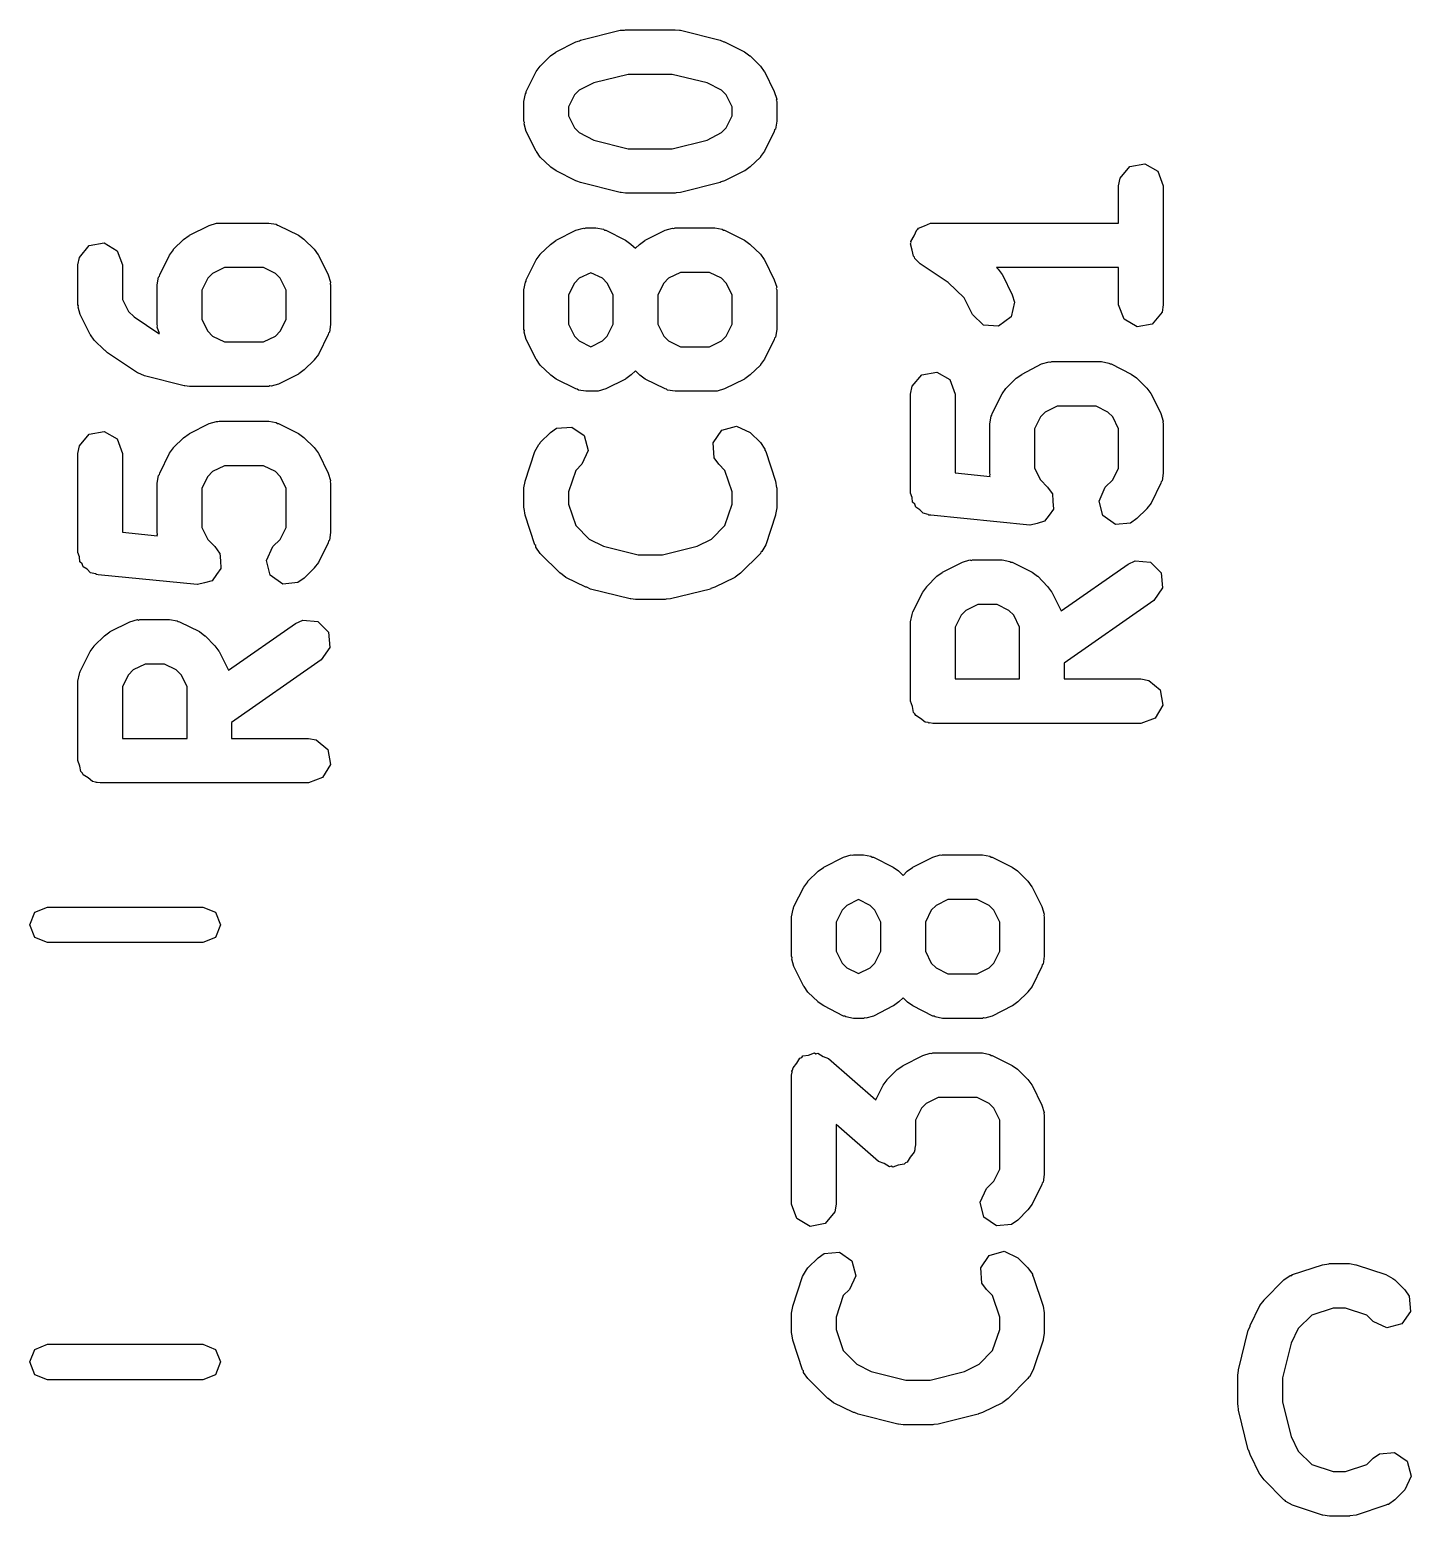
# Model space of a CAD drawing. Extents: x 72 to 186, y -144 to -85.
# Drawn here: x 118.679 to 123.325, y -118.641 to -113.642 of the extents above; entities that cross this region are included whole.
import ezdxf

# ---------------------------------------------------------------- set-up
doc = ezdxf.new("R2010")
doc.units = 0
doc.layers.add('BLACK', color=7, linetype='CONTINUOUS')

msp = doc.modelspace()

# ---------------------------------------------------------------- linework, layer by layer
at = {"layer": 'BLACK', "linetype": 'CONTINUOUS'}
for p, q in [((120.528, -113.679), (120.531, -113.677)), ((120.531, -113.677), (120.665, -113.644)), ((120.665, -113.644), (120.679, -113.643)), ((120.679, -113.643), (120.683, -113.642)), ((120.683, -113.642), (120.849, -113.642)), ((120.849, -113.642), (120.864, -113.644)), ((120.864, -113.644), (120.868, -113.644)), ((120.868, -113.644), (121.001, -113.677)), ((121.001, -113.677), (121.013, -113.683)), ((120.43, -113.73), (120.448, -113.717)), ((120.448, -113.717), (120.449, -113.716)), ((120.449, -113.716), (120.516, -113.683)), ((120.516, -113.683), (120.528, -113.679)), ((121.013, -113.683), (121.016, -113.683)), ((121.016, -113.683), (121.083, -113.716)), ((121.083, -113.716), (121.101, -113.73)), ((120.382, -113.783), (120.396, -113.765)), ((120.396, -113.764), (120.43, -113.73)), ((120.396, -113.765), (120.396, -113.764)), ((121.101, -113.73), (121.102, -113.73)), ((121.102, -113.73), (121.136, -113.764)), ((121.136, -113.764), (121.149, -113.782)), ((120.349, -113.85), (120.382, -113.783)), ((120.576, -113.821), (120.527, -113.845)), ((120.692, -113.792), (120.576, -113.821)), ((120.84, -113.792), (120.692, -113.792)), ((120.957, -113.821), (120.84, -113.792)), ((121.005, -113.845), (120.957, -113.821)), ((121.149, -113.782), (121.15, -113.783)), ((121.15, -113.783), (121.183, -113.85)), ((120.341, -113.883), (120.346, -113.858)), ((120.346, -113.858), (120.348, -113.854)), ((120.348, -113.854), (120.349, -113.85)), ((120.511, -113.861), (120.491, -113.901)), ((120.527, -113.845), (120.511, -113.861)), ((121.021, -113.861), (121.005, -113.845)), ((121.041, -113.901), (121.021, -113.861)), ((121.183, -113.85), (121.191, -113.875)), ((121.191, -113.875), (121.189, -113.879)), ((120.341, -113.95), (120.341, -113.883)), ((120.491, -113.901), (120.491, -113.932)), ((121.041, -113.932), (121.041, -113.901)), ((121.189, -113.879), (121.191, -113.883)), ((121.191, -113.883), (121.191, -113.95)), ((120.343, -113.954), (120.341, -113.95)), ((120.342, -113.959), (120.343, -113.954)), ((120.349, -113.984), (120.342, -113.959)), ((120.491, -113.932), (120.511, -113.972)), ((120.511, -113.972), (120.527, -113.988)), ((121.005, -113.988), (121.021, -113.972)), ((121.021, -113.972), (121.041, -113.932)), ((121.187, -113.976), (121.184, -113.979)), ((121.191, -113.95), (121.187, -113.976)), ((120.382, -114.05), (120.349, -113.984)), ((120.527, -113.988), (120.576, -114.013)), ((120.576, -114.013), (120.692, -114.042)), ((120.84, -114.042), (120.957, -114.013)), ((120.957, -114.013), (121.005, -113.988)), ((121.183, -113.984), (121.15, -114.05)), ((121.184, -113.979), (121.183, -113.984)), ((120.383, -114.051), (120.382, -114.05)), ((120.396, -114.07), (120.383, -114.051)), ((120.43, -114.103), (120.396, -114.07)), ((120.692, -114.042), (120.84, -114.042)), ((121.136, -114.07), (121.102, -114.103)), ((121.15, -114.05), (121.136, -114.068)), ((121.136, -114.068), (121.136, -114.07)), ((120.431, -114.104), (120.43, -114.103)), ((120.449, -114.117), (120.431, -114.104)), ((120.516, -114.15), (120.449, -114.117)), ((121.083, -114.117), (121.016, -114.15)), ((121.084, -114.116), (121.083, -114.117)), ((121.102, -114.103), (121.084, -114.116)), ((122.346, -114.141), (122.379, -114.102)), ((122.379, -114.102), (122.429, -114.093)), ((122.429, -114.093), (122.473, -114.118)), ((122.473, -114.118), (122.491, -114.167)), ((120.519, -114.151), (120.516, -114.15)), ((120.531, -114.156), (120.519, -114.151)), ((120.665, -114.189), (120.531, -114.156)), ((121.001, -114.156), (120.868, -114.189)), ((121.004, -114.154), (121.001, -114.156)), ((121.016, -114.15), (121.004, -114.154)), ((122.341, -114.167), (122.346, -114.141)), ((122.341, -114.292), (122.341, -114.167)), ((122.491, -114.167), (122.491, -114.567)), ((120.668, -114.189), (120.665, -114.189)), ((120.683, -114.192), (120.668, -114.189)), ((120.849, -114.192), (120.683, -114.192)), ((120.853, -114.19), (120.849, -114.192)), ((120.868, -114.189), (120.853, -114.19)), ((119.216, -114.333), (119.282, -114.3)), ((119.282, -114.3), (119.307, -114.292)), ((119.307, -114.292), (119.312, -114.293)), ((119.312, -114.293), (119.316, -114.292)), ((119.316, -114.292), (119.483, -114.292)), ((119.483, -114.292), (119.508, -114.296)), ((119.508, -114.296), (119.512, -114.299)), ((119.512, -114.299), (119.516, -114.3)), ((119.516, -114.3), (119.583, -114.333)), ((120.449, -114.35), (120.516, -114.316)), ((120.516, -114.316), (120.541, -114.309)), ((120.541, -114.309), (120.545, -114.31)), ((120.545, -114.31), (120.549, -114.308)), ((120.549, -114.308), (120.583, -114.308)), ((120.583, -114.308), (120.608, -114.313)), ((120.608, -114.313), (120.612, -114.316)), ((120.612, -114.316), (120.616, -114.316)), ((120.616, -114.316), (120.683, -114.35)), ((120.749, -114.35), (120.816, -114.316)), ((120.816, -114.316), (120.841, -114.309)), ((120.841, -114.309), (120.845, -114.31)), ((120.845, -114.31), (120.849, -114.308)), ((120.849, -114.308), (120.983, -114.308)), ((120.983, -114.308), (121.008, -114.313)), ((121.008, -114.313), (121.012, -114.316)), ((121.012, -114.316), (121.016, -114.316)), ((121.016, -114.316), (121.083, -114.35)), ((121.653, -114.335), (121.662, -114.315)), ((121.662, -114.315), (121.666, -114.313)), ((121.666, -114.313), (121.668, -114.309)), ((121.668, -114.309), (121.688, -114.302)), ((121.688, -114.302), (121.708, -114.292)), ((121.708, -114.292), (121.712, -114.293)), ((121.712, -114.293), (121.716, -114.292)), ((121.716, -114.292), (122.341, -114.292)), ((118.846, -114.408), (118.879, -114.368)), ((118.879, -114.368), (118.929, -114.359)), ((118.929, -114.359), (118.973, -114.385)), ((119.163, -114.38), (119.196, -114.347)), ((119.196, -114.347), (119.215, -114.334)), ((119.215, -114.334), (119.216, -114.333)), ((119.583, -114.333), (119.601, -114.346)), ((119.601, -114.346), (119.602, -114.347)), ((119.602, -114.347), (119.636, -114.38)), ((120.396, -114.397), (120.43, -114.364)), ((120.43, -114.364), (120.448, -114.351)), ((120.448, -114.351), (120.449, -114.35)), ((120.683, -114.35), (120.701, -114.363)), ((120.701, -114.363), (120.702, -114.364)), ((120.702, -114.364), (120.716, -114.377)), ((120.716, -114.377), (120.73, -114.364)), ((120.73, -114.364), (120.748, -114.351)), ((120.748, -114.351), (120.749, -114.35)), ((121.083, -114.35), (121.101, -114.363)), ((121.101, -114.363), (121.102, -114.364)), ((121.102, -114.364), (121.136, -114.397)), ((121.641, -114.362), (121.643, -114.358)), ((121.647, -114.383), (121.641, -114.362)), ((121.642, -114.354), (121.653, -114.335)), ((121.643, -114.358), (121.642, -114.354)), ((118.841, -114.433), (118.846, -114.408)), ((118.973, -114.385), (118.991, -114.433)), ((119.116, -114.466), (119.149, -114.4)), ((119.149, -114.4), (119.162, -114.382)), ((119.162, -114.382), (119.163, -114.38)), ((119.636, -114.38), (119.649, -114.399)), ((119.649, -114.399), (119.65, -114.4)), ((119.65, -114.4), (119.683, -114.466)), ((120.349, -114.483), (120.382, -114.416)), ((120.382, -114.416), (120.396, -114.398)), ((120.396, -114.398), (120.396, -114.397)), ((121.136, -114.397), (121.149, -114.415)), ((121.149, -114.415), (121.15, -114.416)), ((121.15, -114.416), (121.183, -114.483)), ((121.651, -114.404), (121.647, -114.383)), ((121.654, -114.407), (121.651, -114.404)), ((121.656, -114.411), (121.654, -114.407)), ((121.674, -114.429), (121.656, -114.411)), ((118.841, -114.567), (118.841, -114.433)), ((118.991, -114.433), (118.991, -114.549)), ((119.108, -114.5), (119.112, -114.474)), ((119.112, -114.474), (119.115, -114.471)), ((119.115, -114.471), (119.116, -114.466)), ((119.294, -114.462), (119.278, -114.478)), ((119.334, -114.442), (119.294, -114.462)), ((119.465, -114.442), (119.334, -114.442)), ((119.505, -114.462), (119.465, -114.442)), ((119.521, -114.478), (119.505, -114.462)), ((119.683, -114.466), (119.691, -114.491)), ((120.566, -114.459), (120.527, -114.478)), ((120.605, -114.478), (120.566, -114.459)), ((120.867, -114.458), (120.827, -114.478)), ((120.965, -114.458), (120.867, -114.458)), ((121.005, -114.478), (120.965, -114.458)), ((121.768, -114.492), (121.674, -114.429)), ((122.341, -114.442), (121.93, -114.442)), ((121.93, -114.442), (121.936, -114.447)), ((121.936, -114.447), (121.949, -114.465)), ((121.949, -114.465), (121.95, -114.466)), ((121.95, -114.466), (121.983, -114.533)), ((122.341, -114.567), (122.341, -114.442)), ((119.108, -114.633), (119.108, -114.5)), ((119.278, -114.478), (119.258, -114.518)), ((119.258, -114.518), (119.258, -114.616)), ((119.541, -114.518), (119.521, -114.478)), ((119.541, -114.616), (119.541, -114.518)), ((119.691, -114.491), (119.689, -114.496)), ((119.689, -114.496), (119.691, -114.5)), ((119.691, -114.5), (119.691, -114.633)), ((120.341, -114.517), (120.346, -114.491)), ((120.341, -114.65), (120.341, -114.517)), ((120.346, -114.491), (120.348, -114.488)), ((120.348, -114.488), (120.349, -114.483)), ((120.511, -114.494), (120.491, -114.534)), ((120.527, -114.478), (120.511, -114.494)), ((120.621, -114.494), (120.605, -114.478)), ((120.641, -114.534), (120.621, -114.494)), ((120.811, -114.494), (120.791, -114.534)), ((120.827, -114.478), (120.811, -114.494)), ((121.021, -114.494), (121.005, -114.478)), ((121.041, -114.534), (121.021, -114.494)), ((121.183, -114.483), (121.191, -114.508)), ((121.191, -114.508), (121.189, -114.512)), ((121.189, -114.512), (121.191, -114.517)), ((121.191, -114.517), (121.191, -114.65)), ((121.821, -114.544), (121.768, -114.492)), ((118.843, -114.571), (118.841, -114.567)), ((118.842, -114.575), (118.843, -114.571)), ((118.849, -114.6), (118.842, -114.575)), ((118.991, -114.549), (119.011, -114.589)), ((120.491, -114.534), (120.491, -114.632)), ((120.641, -114.632), (120.641, -114.534)), ((120.791, -114.534), (120.791, -114.632)), ((121.041, -114.632), (121.041, -114.534)), ((121.849, -114.6), (121.821, -114.544)), ((121.991, -114.558), (121.979, -114.608)), ((121.983, -114.533), (121.991, -114.558)), ((122.359, -114.615), (122.341, -114.567)), ((122.491, -114.567), (122.487, -114.592)), ((118.882, -114.667), (118.849, -114.6)), ((119.011, -114.589), (119.03, -114.608)), ((119.03, -114.608), (119.113, -114.664)), ((119.258, -114.616), (119.278, -114.656)), ((119.521, -114.656), (119.541, -114.616)), ((121.886, -114.635), (121.849, -114.6)), ((121.979, -114.608), (121.937, -114.639)), ((122.403, -114.641), (122.359, -114.615)), ((122.487, -114.592), (122.454, -114.632)), ((118.883, -114.668), (118.882, -114.667)), ((118.896, -114.686), (118.883, -114.668)), ((119.109, -114.638), (119.108, -114.633)), ((119.108, -114.642), (119.109, -114.638)), ((119.115, -114.664), (119.108, -114.642)), ((119.113, -114.664), (119.115, -114.664)), ((119.278, -114.656), (119.294, -114.672)), ((119.294, -114.672), (119.334, -114.692)), ((119.465, -114.692), (119.505, -114.672)), ((119.505, -114.672), (119.521, -114.656)), ((119.683, -114.667), (119.65, -114.734)), ((119.684, -114.662), (119.683, -114.667)), ((119.687, -114.659), (119.684, -114.662)), ((119.691, -114.633), (119.687, -114.659)), ((120.343, -114.654), (120.341, -114.65)), ((120.342, -114.659), (120.343, -114.654)), ((120.349, -114.684), (120.342, -114.659)), ((120.491, -114.632), (120.511, -114.672)), ((120.511, -114.672), (120.527, -114.688)), ((120.605, -114.688), (120.621, -114.672)), ((120.621, -114.672), (120.641, -114.632)), ((120.791, -114.632), (120.811, -114.672)), ((120.811, -114.672), (120.827, -114.688)), ((121.005, -114.688), (121.021, -114.672)), ((121.021, -114.672), (121.041, -114.632)), ((121.187, -114.676), (121.184, -114.679)), ((121.191, -114.65), (121.187, -114.676)), ((121.937, -114.639), (121.886, -114.635)), ((122.454, -114.632), (122.403, -114.641)), ((118.93, -114.72), (118.896, -114.686)), ((118.933, -114.721), (118.93, -114.72)), ((118.941, -114.729), (118.933, -114.721)), ((119.334, -114.692), (119.465, -114.692)), ((120.382, -114.75), (120.349, -114.684)), ((120.527, -114.688), (120.566, -114.708)), ((120.566, -114.708), (120.605, -114.688)), ((120.827, -114.688), (120.867, -114.708)), ((120.867, -114.708), (120.965, -114.708)), ((120.965, -114.708), (121.005, -114.688)), ((121.183, -114.684), (121.15, -114.75)), ((121.184, -114.679), (121.183, -114.684)), ((119.041, -114.796), (118.941, -114.729)), ((119.636, -114.753), (119.602, -114.786)), ((119.65, -114.734), (119.636, -114.752)), ((119.636, -114.752), (119.636, -114.753)), ((120.383, -114.751), (120.382, -114.75)), ((120.396, -114.77), (120.383, -114.751)), ((120.43, -114.803), (120.396, -114.77)), ((121.136, -114.77), (121.102, -114.803)), ((121.15, -114.75), (121.136, -114.768)), ((121.136, -114.768), (121.136, -114.77)), ((122.016, -114.8), (122.082, -114.766)), ((122.082, -114.766), (122.107, -114.759)), ((122.107, -114.759), (122.112, -114.76)), ((122.112, -114.76), (122.116, -114.758)), ((122.116, -114.758), (122.283, -114.758)), ((122.283, -114.758), (122.308, -114.763)), ((122.308, -114.763), (122.312, -114.766)), ((122.312, -114.766), (122.316, -114.766)), ((122.316, -114.766), (122.383, -114.8)), ((119.042, -114.796), (119.041, -114.796)), ((119.065, -114.806), (119.042, -114.796)), ((119.198, -114.839), (119.065, -114.806)), ((119.583, -114.8), (119.516, -114.834)), ((119.584, -114.799), (119.583, -114.8)), ((119.602, -114.786), (119.584, -114.799)), ((120.431, -114.804), (120.43, -114.803)), ((120.449, -114.817), (120.431, -114.804)), ((120.516, -114.85), (120.449, -114.817)), ((120.683, -114.817), (120.616, -114.85)), ((120.684, -114.816), (120.683, -114.817)), ((120.702, -114.803), (120.684, -114.816)), ((120.716, -114.789), (120.702, -114.803)), ((120.73, -114.803), (120.716, -114.789)), ((120.731, -114.804), (120.73, -114.803)), ((120.749, -114.817), (120.731, -114.804)), ((120.816, -114.85), (120.749, -114.817)), ((121.083, -114.817), (121.016, -114.85)), ((121.084, -114.816), (121.083, -114.817)), ((121.102, -114.803), (121.084, -114.816)), ((121.646, -114.841), (121.679, -114.802)), ((121.679, -114.802), (121.729, -114.793)), ((121.729, -114.793), (121.773, -114.818)), ((121.773, -114.818), (121.791, -114.867)), ((121.963, -114.847), (121.996, -114.814)), ((121.996, -114.814), (122.015, -114.801)), ((122.015, -114.801), (122.016, -114.8)), ((122.383, -114.8), (122.401, -114.813)), ((122.401, -114.813), (122.402, -114.814)), ((122.402, -114.814), (122.436, -114.847)), ((119.201, -114.839), (119.198, -114.839)), ((119.216, -114.842), (119.201, -114.839)), ((119.483, -114.842), (119.216, -114.842)), ((119.487, -114.84), (119.483, -114.842)), ((119.491, -114.841), (119.487, -114.84)), ((119.516, -114.834), (119.491, -114.841)), ((120.52, -114.851), (120.516, -114.85)), ((120.524, -114.854), (120.52, -114.851)), ((120.549, -114.858), (120.524, -114.854)), ((120.583, -114.858), (120.549, -114.858)), ((120.587, -114.857), (120.583, -114.858)), ((120.591, -114.858), (120.587, -114.857)), ((120.616, -114.85), (120.591, -114.858)), ((120.82, -114.851), (120.816, -114.85)), ((120.824, -114.854), (120.82, -114.851)), ((120.849, -114.858), (120.824, -114.854)), ((120.983, -114.858), (120.849, -114.858)), ((120.987, -114.857), (120.983, -114.858)), ((120.991, -114.858), (120.987, -114.857)), ((121.016, -114.85), (120.991, -114.858)), ((121.641, -114.867), (121.646, -114.841)), ((121.641, -115.2), (121.641, -114.867)), ((121.791, -114.867), (121.791, -115.132)), ((121.916, -114.933), (121.949, -114.866)), ((121.949, -114.866), (121.962, -114.848)), ((121.962, -114.848), (121.963, -114.847)), ((122.436, -114.847), (122.449, -114.865)), ((122.449, -114.865), (122.45, -114.866)), ((122.45, -114.866), (122.483, -114.933)), ((122.134, -114.908), (122.094, -114.928)), ((122.265, -114.908), (122.134, -114.908)), ((122.305, -114.928), (122.265, -114.908)), ((119.216, -115), (119.282, -114.966)), ((119.282, -114.966), (119.307, -114.959)), ((119.307, -114.959), (119.312, -114.96)), ((119.312, -114.96), (119.316, -114.958)), ((119.316, -114.958), (119.483, -114.958)), ((119.483, -114.958), (119.508, -114.963)), ((119.508, -114.963), (119.512, -114.966)), ((119.512, -114.966), (119.516, -114.966)), ((119.516, -114.966), (119.583, -115)), ((121.006, -114.989), (121.056, -114.975)), ((121.056, -114.975), (121.102, -114.997)), ((121.908, -114.967), (121.912, -114.941)), ((121.908, -115.133), (121.908, -114.967)), ((121.912, -114.941), (121.915, -114.938)), ((121.915, -114.938), (121.916, -114.933)), ((122.078, -114.944), (122.058, -114.984)), ((122.094, -114.928), (122.078, -114.944)), ((122.321, -114.944), (122.305, -114.928)), ((122.341, -114.984), (122.321, -114.944)), ((122.483, -114.933), (122.491, -114.958)), ((122.491, -114.958), (122.489, -114.962)), ((122.489, -114.962), (122.491, -114.967)), ((122.491, -114.967), (122.491, -115.133)), ((118.846, -115.041), (118.879, -115.002)), ((118.879, -115.002), (118.929, -114.993)), ((118.929, -114.993), (118.973, -115.018)), ((118.973, -115.018), (118.991, -115.067)), ((119.163, -115.047), (119.196, -115.014)), ((119.196, -115.014), (119.215, -115.001)), ((119.215, -115.001), (119.216, -115)), ((119.583, -115), (119.601, -115.013)), ((119.601, -115.013), (119.602, -115.014)), ((119.602, -115.014), (119.636, -115.047)), ((120.396, -115.03), (120.43, -114.997)), ((120.43, -114.997), (120.451, -114.982)), ((120.451, -114.982), (120.502, -114.978)), ((120.502, -114.978), (120.544, -115.007)), ((120.544, -115.007), (120.557, -115.057)), ((120.977, -115.031), (121.006, -114.989)), ((121.102, -114.997), (121.136, -115.03)), ((122.058, -114.984), (122.058, -115.116)), ((122.341, -115.116), (122.341, -114.984)), ((118.841, -115.067), (118.846, -115.041)), ((118.841, -115.4), (118.841, -115.067)), ((118.991, -115.067), (118.991, -115.332)), ((119.116, -115.133), (119.149, -115.066)), ((119.149, -115.066), (119.162, -115.048)), ((119.162, -115.048), (119.163, -115.047)), ((119.636, -115.047), (119.649, -115.065)), ((119.649, -115.065), (119.65, -115.066)), ((119.65, -115.066), (119.683, -115.133)), ((120.345, -115.16), (120.378, -115.06)), ((120.378, -115.06), (120.391, -115.037)), ((120.391, -115.037), (120.394, -115.034)), ((120.394, -115.034), (120.396, -115.03)), ((120.557, -115.057), (120.536, -115.103)), ((120.981, -115.082), (120.977, -115.031)), ((121.136, -115.03), (121.151, -115.052)), ((121.151, -115.052), (121.151, -115.056)), ((121.151, -115.056), (121.154, -115.06)), ((121.154, -115.06), (121.187, -115.16)), ((119.334, -115.108), (119.294, -115.128)), ((119.465, -115.108), (119.334, -115.108)), ((119.505, -115.128), (119.465, -115.108)), ((120.515, -115.124), (120.491, -115.196)), ((120.536, -115.103), (120.515, -115.124)), ((120.996, -115.103), (120.981, -115.082)), ((121.017, -115.124), (120.996, -115.103)), ((121.041, -115.196), (121.017, -115.124)), ((122.058, -115.116), (122.078, -115.156)), ((122.321, -115.156), (122.341, -115.116)), ((119.108, -115.167), (119.112, -115.141)), ((119.108, -115.333), (119.108, -115.167)), ((119.112, -115.141), (119.115, -115.138)), ((119.115, -115.138), (119.116, -115.133)), ((119.278, -115.144), (119.258, -115.184)), ((119.294, -115.128), (119.278, -115.144)), ((119.521, -115.144), (119.505, -115.128)), ((119.541, -115.184), (119.521, -115.144)), ((119.683, -115.133), (119.691, -115.158)), ((119.691, -115.158), (119.689, -115.162)), ((119.689, -115.162), (119.691, -115.167)), ((119.691, -115.167), (119.691, -115.333)), ((120.341, -115.183), (120.345, -115.161)), ((120.345, -115.161), (120.345, -115.16)), ((121.187, -115.16), (121.19, -115.182)), ((121.791, -115.132), (121.909, -115.144)), ((121.909, -115.138), (121.908, -115.133)), ((121.908, -115.142), (121.909, -115.138)), ((121.909, -115.144), (121.908, -115.142)), ((122.078, -115.156), (122.102, -115.18)), ((122.296, -115.18), (122.321, -115.156)), ((122.483, -115.167), (122.45, -115.234)), ((122.484, -115.162), (122.483, -115.167)), ((122.487, -115.159), (122.484, -115.162)), ((122.491, -115.133), (122.487, -115.159)), ((119.258, -115.184), (119.258, -115.316)), ((119.541, -115.316), (119.541, -115.184)), ((120.341, -115.25), (120.341, -115.183)), ((120.491, -115.196), (120.491, -115.238)), ((121.041, -115.238), (121.041, -115.196)), ((121.19, -115.182), (121.191, -115.183)), ((121.191, -115.183), (121.191, -115.25)), ((121.646, -115.215), (121.641, -115.2)), ((121.648, -115.231), (121.646, -115.215)), ((122.102, -115.18), (122.117, -115.202)), ((122.117, -115.202), (122.117, -115.202)), ((122.117, -115.202), (122.118, -115.202)), ((122.118, -115.202), (122.12, -115.228)), ((122.275, -115.227), (122.296, -115.18)), ((120.342, -115.252), (120.341, -115.25)), ((120.345, -115.274), (120.342, -115.252)), ((120.378, -115.374), (120.345, -115.274)), ((120.491, -115.238), (120.515, -115.309)), ((121.017, -115.309), (121.041, -115.238)), ((121.187, -115.274), (121.154, -115.374)), ((121.191, -115.25), (121.187, -115.272)), ((121.187, -115.272), (121.187, -115.274)), ((121.655, -115.238), (121.648, -115.231)), ((121.659, -115.248), (121.655, -115.238)), ((121.672, -115.256), (121.659, -115.248)), ((121.683, -115.268), (121.672, -115.256)), ((121.7, -115.272), (121.683, -115.268)), ((121.703, -115.274), (121.7, -115.272)), ((121.705, -115.274), (121.703, -115.274)), ((121.709, -115.275), (121.705, -115.274)), ((122.042, -115.308), (121.709, -115.275)), ((122.107, -115.274), (122.092, -115.295)), ((122.122, -115.254), (122.107, -115.274)), ((122.12, -115.228), (122.122, -115.253)), ((122.122, -115.253), (122.122, -115.253)), ((122.122, -115.253), (122.122, -115.254)), ((122.288, -115.276), (122.275, -115.227)), ((122.33, -115.306), (122.288, -115.276)), ((122.436, -115.253), (122.402, -115.286)), ((122.45, -115.234), (122.436, -115.252)), ((122.436, -115.252), (122.436, -115.253)), ((119.258, -115.316), (119.278, -115.356)), ((119.521, -115.356), (119.541, -115.316)), ((120.515, -115.309), (120.56, -115.355)), ((120.972, -115.355), (121.017, -115.309)), ((122.043, -115.308), (122.042, -115.308)), ((122.042, -115.308), (122.042, -115.308)), ((122.067, -115.302), (122.043, -115.308)), ((122.092, -115.295), (122.067, -115.302)), ((122.092, -115.295), (122.092, -115.295)), ((122.092, -115.295), (122.092, -115.295)), ((122.381, -115.301), (122.33, -115.306)), ((122.402, -115.286), (122.381, -115.301)), ((118.991, -115.332), (119.109, -115.344)), ((119.109, -115.338), (119.108, -115.333)), ((119.108, -115.342), (119.109, -115.338)), ((119.109, -115.344), (119.108, -115.342)), ((119.278, -115.356), (119.302, -115.38)), ((119.496, -115.38), (119.521, -115.356)), ((119.683, -115.367), (119.65, -115.434)), ((119.684, -115.362), (119.683, -115.367)), ((119.687, -115.359), (119.684, -115.362)), ((119.691, -115.333), (119.687, -115.359)), ((120.381, -115.377), (120.378, -115.374)), ((120.56, -115.355), (120.609, -115.379)), ((120.923, -115.379), (120.972, -115.355)), ((121.154, -115.374), (121.141, -115.397)), ((118.846, -115.415), (118.841, -115.4)), ((118.848, -115.431), (118.846, -115.415)), ((119.302, -115.38), (119.317, -115.402)), ((119.317, -115.402), (119.317, -115.402)), ((119.317, -115.402), (119.318, -115.402)), ((119.318, -115.402), (119.32, -115.428)), ((119.475, -115.427), (119.496, -115.38)), ((120.381, -115.382), (120.381, -115.377)), ((120.396, -115.403), (120.381, -115.382)), ((120.463, -115.47), (120.396, -115.403)), ((120.609, -115.379), (120.725, -115.408)), ((120.725, -115.408), (120.807, -115.408)), ((120.807, -115.408), (120.923, -115.379)), ((121.136, -115.403), (121.069, -115.47)), ((121.138, -115.399), (121.136, -115.403)), ((121.141, -115.397), (121.138, -115.399)), ((121.816, -115.433), (121.841, -115.425)), ((121.841, -115.425), (121.845, -115.427)), ((121.845, -115.427), (121.849, -115.425)), ((121.849, -115.425), (121.949, -115.425)), ((121.949, -115.425), (121.975, -115.43)), ((118.855, -115.438), (118.848, -115.431)), ((118.859, -115.448), (118.855, -115.438)), ((118.872, -115.456), (118.859, -115.448)), ((118.883, -115.468), (118.872, -115.456)), ((118.9, -115.472), (118.883, -115.468)), ((118.903, -115.474), (118.9, -115.472)), ((118.905, -115.474), (118.903, -115.474)), ((118.909, -115.475), (118.905, -115.474)), ((119.242, -115.508), (118.909, -115.475)), ((119.307, -115.474), (119.292, -115.495)), ((119.322, -115.454), (119.307, -115.474)), ((119.32, -115.428), (119.322, -115.453)), ((119.322, -115.453), (119.322, -115.453)), ((119.322, -115.453), (119.322, -115.454)), ((119.488, -115.476), (119.475, -115.427)), ((119.53, -115.506), (119.488, -115.476)), ((119.636, -115.453), (119.602, -115.486)), ((119.65, -115.434), (119.636, -115.452)), ((119.636, -115.452), (119.636, -115.453)), ((120.464, -115.47), (120.463, -115.47)), ((120.482, -115.484), (120.464, -115.47)), ((121.069, -115.47), (121.051, -115.483)), ((121.73, -115.48), (121.748, -115.467)), ((121.748, -115.467), (121.749, -115.466)), ((121.749, -115.466), (121.816, -115.433)), ((121.975, -115.43), (121.978, -115.432)), ((121.978, -115.432), (121.983, -115.433)), ((121.983, -115.433), (122.05, -115.466)), ((122.05, -115.466), (122.068, -115.48)), ((122.148, -115.596), (122.373, -115.439)), ((122.373, -115.439), (122.397, -115.428)), ((122.397, -115.428), (122.448, -115.432)), ((122.448, -115.432), (122.484, -115.468)), ((122.484, -115.468), (122.488, -115.519)), ((119.243, -115.508), (119.242, -115.508)), ((119.242, -115.508), (119.242, -115.508)), ((119.267, -115.502), (119.243, -115.508)), ((119.292, -115.495), (119.267, -115.502)), ((119.292, -115.495), (119.292, -115.495)), ((119.292, -115.495), (119.292, -115.495)), ((119.581, -115.501), (119.53, -115.506)), ((119.602, -115.486), (119.581, -115.501)), ((120.549, -115.517), (120.482, -115.484)), ((120.553, -115.517), (120.549, -115.517)), ((120.565, -115.523), (120.553, -115.517)), ((120.698, -115.556), (120.565, -115.523)), ((120.968, -115.523), (120.834, -115.556)), ((120.97, -115.521), (120.968, -115.523)), ((120.983, -115.517), (120.97, -115.521)), ((121.05, -115.484), (120.983, -115.517)), ((121.051, -115.483), (121.05, -115.484)), ((121.682, -115.533), (121.696, -115.515)), ((121.696, -115.514), (121.73, -115.48)), ((121.696, -115.515), (121.696, -115.514)), ((122.068, -115.48), (122.069, -115.48)), ((122.069, -115.48), (122.102, -115.514)), ((122.102, -115.514), (122.115, -115.532)), ((122.488, -115.519), (122.459, -115.561)), ((120.701, -115.556), (120.698, -115.556)), ((120.716, -115.558), (120.701, -115.556)), ((120.816, -115.558), (120.716, -115.558)), ((120.819, -115.557), (120.816, -115.558)), ((120.834, -115.556), (120.819, -115.557)), ((121.649, -115.6), (121.682, -115.533)), ((121.867, -115.575), (121.827, -115.595)), ((121.932, -115.575), (121.867, -115.575)), ((121.972, -115.595), (121.932, -115.575)), ((122.115, -115.532), (122.116, -115.533)), ((122.116, -115.533), (122.148, -115.596)), ((122.459, -115.561), (122.158, -115.772)), ((119.016, -115.633), (119.041, -115.625)), ((119.041, -115.625), (119.045, -115.627)), ((119.045, -115.627), (119.049, -115.625)), ((119.049, -115.625), (119.149, -115.625)), ((119.149, -115.625), (119.175, -115.63)), ((121.641, -115.633), (121.646, -115.608)), ((121.646, -115.608), (121.648, -115.604)), ((121.648, -115.604), (121.649, -115.6)), ((121.811, -115.611), (121.791, -115.651)), ((121.827, -115.595), (121.811, -115.611)), ((121.988, -115.611), (121.972, -115.595)), ((122.008, -115.651), (121.988, -115.611)), ((118.93, -115.68), (118.948, -115.667)), ((118.948, -115.667), (118.949, -115.666)), ((118.949, -115.666), (119.016, -115.633)), ((119.175, -115.63), (119.178, -115.632)), ((119.178, -115.632), (119.183, -115.633)), ((119.183, -115.633), (119.25, -115.666)), ((119.25, -115.666), (119.268, -115.68)), ((119.348, -115.796), (119.573, -115.639)), ((119.573, -115.639), (119.597, -115.628)), ((119.597, -115.628), (119.648, -115.632)), ((119.648, -115.632), (119.684, -115.668)), ((119.684, -115.668), (119.688, -115.719)), ((121.641, -115.9), (121.641, -115.633)), ((121.791, -115.651), (121.791, -115.825)), ((122.008, -115.825), (122.008, -115.651)), ((118.882, -115.733), (118.896, -115.715)), ((118.896, -115.714), (118.93, -115.68)), ((118.896, -115.715), (118.896, -115.714)), ((119.268, -115.68), (119.269, -115.68)), ((119.269, -115.68), (119.302, -115.714)), ((119.302, -115.714), (119.315, -115.732)), ((119.688, -115.719), (119.659, -115.761)), ((118.849, -115.8), (118.882, -115.733)), ((119.067, -115.775), (119.027, -115.795)), ((119.132, -115.775), (119.067, -115.775)), ((119.172, -115.795), (119.132, -115.775)), ((119.315, -115.732), (119.316, -115.733)), ((119.316, -115.733), (119.348, -115.796)), ((119.659, -115.761), (119.358, -115.972)), ((122.158, -115.772), (122.158, -115.825)), ((118.841, -115.833), (118.846, -115.808)), ((118.846, -115.808), (118.848, -115.804)), ((118.848, -115.804), (118.849, -115.8)), ((119.011, -115.811), (118.991, -115.851)), ((119.027, -115.795), (119.011, -115.811)), ((119.188, -115.811), (119.172, -115.795)), ((119.208, -115.851), (119.188, -115.811)), ((121.791, -115.825), (122.008, -115.825)), ((122.158, -115.825), (122.416, -115.825)), ((122.416, -115.825), (122.442, -115.83)), ((118.841, -116.1), (118.841, -115.833)), ((118.991, -115.851), (118.991, -116.025)), ((119.208, -116.025), (119.208, -115.851)), ((122.442, -115.83), (122.481, -115.862)), ((122.481, -115.862), (122.49, -115.913)), ((121.648, -115.918), (121.641, -115.9)), ((121.651, -115.938), (121.648, -115.918)), ((122.49, -115.913), (122.464, -115.957)), ((119.358, -115.972), (119.358, -116.025)), ((121.656, -115.942), (121.651, -115.938)), ((121.659, -115.948), (121.656, -115.942)), ((121.675, -115.958), (121.659, -115.948)), ((121.69, -115.97), (121.675, -115.958)), ((121.7, -115.972), (121.69, -115.97)), ((121.703, -115.974), (121.7, -115.972)), ((121.706, -115.973), (121.703, -115.974)), ((121.716, -115.975), (121.706, -115.973)), ((122.416, -115.975), (121.716, -115.975)), ((122.464, -115.957), (122.416, -115.975)), ((118.991, -116.025), (119.208, -116.025)), ((119.358, -116.025), (119.616, -116.025)), ((119.616, -116.025), (119.642, -116.03)), ((119.642, -116.03), (119.681, -116.062)), ((119.681, -116.062), (119.69, -116.113)), ((118.848, -116.118), (118.841, -116.1)), ((118.851, -116.137), (118.848, -116.118)), ((119.69, -116.113), (119.664, -116.157)), ((118.856, -116.142), (118.851, -116.137)), ((118.859, -116.148), (118.856, -116.142)), ((118.875, -116.158), (118.859, -116.148)), ((118.89, -116.17), (118.875, -116.158)), ((118.9, -116.172), (118.89, -116.17)), ((118.903, -116.174), (118.9, -116.172)), ((118.906, -116.173), (118.903, -116.174)), ((118.916, -116.175), (118.906, -116.173)), ((119.616, -116.175), (118.916, -116.175)), ((119.664, -116.157), (119.616, -116.175)), ((121.349, -116.458), (121.416, -116.425)), ((121.416, -116.425), (121.441, -116.417)), ((121.441, -116.417), (121.445, -116.418)), ((121.445, -116.418), (121.449, -116.417)), ((121.449, -116.417), (121.483, -116.417)), ((121.483, -116.417), (121.508, -116.421)), ((121.508, -116.421), (121.512, -116.424)), ((121.512, -116.424), (121.516, -116.425)), ((121.516, -116.425), (121.583, -116.458)), ((121.649, -116.458), (121.716, -116.425)), ((121.716, -116.425), (121.741, -116.417)), ((121.741, -116.417), (121.745, -116.418)), ((121.745, -116.418), (121.749, -116.417)), ((121.749, -116.417), (121.883, -116.417)), ((121.883, -116.417), (121.908, -116.421)), ((121.908, -116.421), (121.912, -116.424)), ((121.912, -116.424), (121.916, -116.425)), ((121.916, -116.425), (121.983, -116.458)), ((121.296, -116.505), (121.33, -116.472)), ((121.33, -116.472), (121.348, -116.459)), ((121.348, -116.459), (121.349, -116.458)), ((121.583, -116.458), (121.601, -116.471)), ((121.601, -116.471), (121.602, -116.472)), ((121.602, -116.472), (121.616, -116.486)), ((121.616, -116.486), (121.63, -116.472)), ((121.63, -116.472), (121.648, -116.459)), ((121.648, -116.459), (121.649, -116.458)), ((121.983, -116.458), (122.001, -116.471)), ((122.001, -116.471), (122.002, -116.472)), ((122.002, -116.472), (122.036, -116.505)), ((121.249, -116.591), (121.282, -116.525)), ((121.282, -116.525), (121.296, -116.507)), ((121.296, -116.507), (121.296, -116.505)), ((122.036, -116.505), (122.049, -116.524)), ((122.049, -116.524), (122.05, -116.525)), ((122.05, -116.525), (122.083, -116.591)), ((121.466, -116.567), (121.427, -116.587)), ((121.505, -116.587), (121.466, -116.567)), ((121.767, -116.567), (121.727, -116.587)), ((121.865, -116.567), (121.767, -116.567)), ((121.905, -116.587), (121.865, -116.567)), ((118.679, -116.652), (118.696, -116.61)), ((118.696, -116.61), (118.739, -116.593)), ((118.739, -116.593), (119.261, -116.593)), ((119.261, -116.593), (119.304, -116.61)), ((119.304, -116.61), (119.321, -116.652)), ((121.241, -116.625), (121.246, -116.599)), ((121.241, -116.758), (121.241, -116.625)), ((121.246, -116.599), (121.248, -116.596)), ((121.248, -116.596), (121.249, -116.591)), ((121.411, -116.603), (121.391, -116.643)), ((121.427, -116.587), (121.411, -116.603)), ((121.521, -116.603), (121.505, -116.587)), ((121.541, -116.643), (121.521, -116.603)), ((121.711, -116.603), (121.691, -116.643)), ((121.727, -116.587), (121.711, -116.603)), ((121.921, -116.603), (121.905, -116.587)), ((121.941, -116.643), (121.921, -116.603)), ((122.083, -116.591), (122.091, -116.616)), ((122.091, -116.616), (122.089, -116.621)), ((122.089, -116.621), (122.091, -116.625)), ((122.091, -116.625), (122.091, -116.758)), ((118.696, -116.695), (118.679, -116.652)), ((119.321, -116.652), (119.304, -116.695)), ((121.391, -116.643), (121.391, -116.741)), ((121.541, -116.741), (121.541, -116.643)), ((121.691, -116.643), (121.691, -116.741)), ((121.941, -116.741), (121.941, -116.643)), ((118.739, -116.712), (118.696, -116.695)), ((119.261, -116.712), (118.739, -116.712)), ((119.304, -116.695), (119.261, -116.712)), ((121.243, -116.763), (121.241, -116.758)), ((121.242, -116.767), (121.243, -116.763)), ((121.249, -116.792), (121.242, -116.767)), ((121.391, -116.741), (121.411, -116.781)), ((121.521, -116.781), (121.541, -116.741)), ((121.691, -116.741), (121.711, -116.781)), ((121.921, -116.781), (121.941, -116.741)), ((122.091, -116.758), (122.087, -116.784)), ((121.282, -116.859), (121.249, -116.792)), ((121.411, -116.781), (121.427, -116.797)), ((121.427, -116.797), (121.466, -116.816)), ((121.466, -116.816), (121.505, -116.797)), ((121.505, -116.797), (121.521, -116.781)), ((121.711, -116.781), (121.727, -116.797)), ((121.727, -116.797), (121.767, -116.817)), ((121.767, -116.817), (121.865, -116.817)), ((121.865, -116.817), (121.905, -116.797)), ((121.905, -116.797), (121.921, -116.781)), ((122.083, -116.792), (122.05, -116.859)), ((122.084, -116.787), (122.083, -116.792)), ((122.087, -116.784), (122.084, -116.787)), ((121.283, -116.86), (121.282, -116.859)), ((121.296, -116.878), (121.283, -116.86)), ((122.05, -116.859), (122.036, -116.877)), ((121.33, -116.911), (121.296, -116.878)), ((121.331, -116.912), (121.33, -116.911)), ((121.349, -116.925), (121.331, -116.912)), ((121.416, -116.959), (121.349, -116.925)), ((121.583, -116.925), (121.516, -116.959)), ((121.584, -116.924), (121.583, -116.925)), ((121.602, -116.911), (121.584, -116.924)), ((121.616, -116.898), (121.602, -116.911)), ((121.63, -116.911), (121.616, -116.898)), ((121.631, -116.912), (121.63, -116.911)), ((121.649, -116.925), (121.631, -116.912)), ((121.716, -116.959), (121.649, -116.925)), ((121.983, -116.925), (121.916, -116.959)), ((121.984, -116.924), (121.983, -116.925)), ((122.002, -116.911), (121.984, -116.924)), ((122.036, -116.878), (122.002, -116.911)), ((122.036, -116.877), (122.036, -116.878)), ((121.42, -116.959), (121.416, -116.959)), ((121.424, -116.962), (121.42, -116.959)), ((121.449, -116.967), (121.424, -116.962)), ((121.483, -116.967), (121.449, -116.967)), ((121.487, -116.965), (121.483, -116.967)), ((121.491, -116.966), (121.487, -116.965)), ((121.516, -116.959), (121.491, -116.966)), ((121.72, -116.959), (121.716, -116.959)), ((121.724, -116.962), (121.72, -116.959)), ((121.749, -116.967), (121.724, -116.962)), ((121.883, -116.967), (121.749, -116.967)), ((121.887, -116.965), (121.883, -116.967)), ((121.891, -116.966), (121.887, -116.965)), ((121.916, -116.959), (121.891, -116.966)), ((121.246, -117.133), (121.259, -117.117)), ((121.259, -117.117), (121.269, -117.1)), ((121.269, -117.1), (121.275, -117.098)), ((121.275, -117.098), (121.279, -117.093)), ((121.279, -117.093), (121.298, -117.09)), ((121.298, -117.09), (121.318, -117.083)), ((121.318, -117.083), (121.323, -117.086)), ((121.323, -117.086), (121.329, -117.084)), ((121.329, -117.084), (121.347, -117.095)), ((121.347, -117.095), (121.365, -117.102)), ((121.365, -117.102), (121.524, -117.241)), ((121.596, -117.139), (121.615, -117.126)), ((121.615, -117.126), (121.616, -117.125)), ((121.616, -117.125), (121.682, -117.091)), ((121.682, -117.091), (121.707, -117.084)), ((121.707, -117.084), (121.712, -117.085)), ((121.712, -117.085), (121.716, -117.083)), ((121.716, -117.083), (121.883, -117.083)), ((121.883, -117.083), (121.908, -117.088)), ((121.908, -117.088), (121.912, -117.091)), ((121.912, -117.091), (121.916, -117.091)), ((121.916, -117.091), (121.983, -117.125)), ((121.983, -117.125), (122.001, -117.138)), ((121.241, -117.158), (121.243, -117.147)), ((121.241, -117.592), (121.241, -117.158)), ((121.242, -117.144), (121.244, -117.141)), ((121.243, -117.147), (121.242, -117.144)), ((121.244, -117.141), (121.246, -117.133)), ((121.549, -117.191), (121.562, -117.173)), ((121.562, -117.173), (121.563, -117.172)), ((121.563, -117.172), (121.596, -117.139)), ((122.001, -117.138), (122.002, -117.139)), ((122.002, -117.139), (122.036, -117.172)), ((122.036, -117.172), (122.049, -117.19)), ((121.524, -117.241), (121.549, -117.191)), ((122.049, -117.19), (122.05, -117.191)), ((122.05, -117.191), (122.083, -117.258)), ((121.678, -117.269), (121.658, -117.309)), ((121.694, -117.253), (121.678, -117.269)), ((121.734, -117.233), (121.694, -117.253)), ((121.865, -117.233), (121.734, -117.233)), ((121.905, -117.253), (121.865, -117.233)), ((121.921, -117.269), (121.905, -117.253)), ((121.941, -117.309), (121.921, -117.269)), ((122.083, -117.258), (122.091, -117.283)), ((121.533, -117.448), (121.391, -117.324)), ((121.391, -117.324), (121.391, -117.592)), ((121.658, -117.309), (121.658, -117.392)), ((121.941, -117.474), (121.941, -117.309)), ((122.091, -117.283), (122.089, -117.287)), ((122.089, -117.287), (122.091, -117.292)), ((122.091, -117.292), (122.091, -117.492)), ((121.653, -117.417), (121.64, -117.433)), ((121.655, -117.409), (121.653, -117.417)), ((121.656, -117.406), (121.655, -117.409)), ((121.658, -117.392), (121.656, -117.403)), ((121.656, -117.403), (121.656, -117.406)), ((121.552, -117.455), (121.533, -117.448)), ((121.57, -117.466), (121.552, -117.455)), ((121.576, -117.464), (121.57, -117.466)), ((121.581, -117.467), (121.576, -117.464)), ((121.6, -117.46), (121.581, -117.467)), ((121.62, -117.457), (121.6, -117.46)), ((121.624, -117.452), (121.62, -117.457)), ((121.63, -117.45), (121.624, -117.452)), ((121.64, -117.433), (121.63, -117.45)), ((121.921, -117.514), (121.941, -117.474)), ((121.896, -117.539), (121.921, -117.514)), ((122.083, -117.525), (122.05, -117.592)), ((122.084, -117.521), (122.083, -117.525)), ((122.087, -117.517), (122.084, -117.521)), ((122.091, -117.492), (122.087, -117.517)), ((121.875, -117.585), (121.896, -117.539)), ((121.259, -117.64), (121.241, -117.592)), ((121.387, -117.617), (121.354, -117.657)), ((121.391, -117.592), (121.387, -117.617)), ((121.888, -117.635), (121.875, -117.585)), ((122.036, -117.611), (122.002, -117.645)), ((122.05, -117.592), (122.036, -117.61)), ((122.036, -117.61), (122.036, -117.611)), ((121.303, -117.666), (121.259, -117.64)), ((121.354, -117.657), (121.303, -117.666)), ((121.93, -117.664), (121.888, -117.635)), ((121.981, -117.66), (121.93, -117.664)), ((122.002, -117.645), (121.981, -117.66)), ((121.296, -117.805), (121.33, -117.772)), ((121.33, -117.772), (121.351, -117.757)), ((121.351, -117.757), (121.402, -117.753)), ((121.402, -117.753), (121.444, -117.782)), ((121.877, -117.806), (121.906, -117.764)), ((121.906, -117.764), (121.956, -117.75)), ((121.956, -117.75), (122.002, -117.772)), ((122.002, -117.772), (122.036, -117.805)), ((121.278, -117.835), (121.291, -117.812)), ((121.291, -117.812), (121.294, -117.809)), ((121.294, -117.809), (121.296, -117.805)), ((121.444, -117.782), (121.457, -117.832)), ((121.881, -117.857), (121.877, -117.806)), ((122.036, -117.805), (122.051, -117.827)), ((122.926, -117.828), (123.026, -117.795)), ((123.026, -117.795), (123.048, -117.792)), ((123.048, -117.792), (123.05, -117.791)), ((123.05, -117.791), (123.117, -117.791)), ((123.117, -117.791), (123.139, -117.795)), ((123.139, -117.795), (123.14, -117.795)), ((123.14, -117.795), (123.24, -117.828)), ((121.245, -117.935), (121.278, -117.835)), ((121.457, -117.832), (121.436, -117.878)), ((121.896, -117.878), (121.881, -117.857)), ((122.051, -117.827), (122.051, -117.831)), ((122.051, -117.831), (122.054, -117.835)), ((122.054, -117.835), (122.087, -117.935)), ((122.83, -117.913), (122.897, -117.846)), ((122.897, -117.846), (122.918, -117.831)), ((122.918, -117.831), (122.923, -117.831)), ((122.923, -117.831), (122.926, -117.828)), ((123.24, -117.828), (123.263, -117.841)), ((123.263, -117.841), (123.266, -117.844)), ((123.266, -117.844), (123.27, -117.846)), ((123.27, -117.846), (123.303, -117.88)), ((121.415, -117.899), (121.391, -117.971)), ((121.436, -117.878), (121.415, -117.899)), ((121.917, -117.899), (121.896, -117.878)), ((121.941, -117.971), (121.917, -117.899)), ((122.816, -117.932), (122.83, -117.914)), ((122.83, -117.914), (122.83, -117.913)), ((123.303, -117.88), (123.318, -117.901)), ((123.318, -117.901), (123.322, -117.952)), ((121.241, -117.958), (121.245, -117.936)), ((121.241, -118.025), (121.241, -117.958)), ((121.245, -117.936), (121.245, -117.935)), ((121.391, -117.971), (121.391, -118.013)), ((121.941, -118.013), (121.941, -117.971)), ((122.087, -117.935), (122.09, -117.957)), ((122.09, -117.957), (122.091, -117.958)), ((122.091, -117.958), (122.091, -118.025)), ((122.783, -117.999), (122.816, -117.932)), ((122.991, -117.965), (122.945, -118.01)), ((123.062, -117.941), (122.991, -117.965)), ((123.104, -117.941), (123.062, -117.941)), ((123.176, -117.965), (123.104, -117.941)), ((123.197, -117.986), (123.176, -117.965)), ((123.322, -117.952), (123.293, -117.994)), ((121.242, -118.027), (121.241, -118.025)), ((121.391, -118.013), (121.415, -118.084)), ((121.917, -118.084), (121.941, -118.013)), ((122.091, -118.025), (122.087, -118.047)), ((122.744, -118.148), (122.777, -118.015)), ((122.777, -118.015), (122.783, -118.003)), ((122.783, -118.003), (122.783, -117.999)), ((122.945, -118.01), (122.921, -118.059)), ((123.243, -118.007), (123.197, -117.986)), ((123.293, -117.994), (123.243, -118.007)), ((118.696, -118.08), (118.739, -118.062)), ((118.739, -118.062), (119.261, -118.062)), ((119.261, -118.062), (119.304, -118.08)), ((121.245, -118.049), (121.242, -118.027)), ((121.278, -118.149), (121.245, -118.049)), ((122.087, -118.049), (122.054, -118.149)), ((122.087, -118.047), (122.087, -118.049)), ((122.921, -118.059), (122.892, -118.175)), ((118.679, -118.122), (118.696, -118.08)), ((118.696, -118.165), (118.679, -118.122)), ((119.304, -118.08), (119.321, -118.122)), ((119.321, -118.122), (119.304, -118.165)), ((121.415, -118.084), (121.46, -118.13)), ((121.872, -118.13), (121.917, -118.084)), ((118.739, -118.182), (118.696, -118.165)), ((119.304, -118.165), (119.261, -118.182)), ((121.281, -118.152), (121.278, -118.149)), ((121.281, -118.157), (121.281, -118.152)), ((121.296, -118.178), (121.281, -118.157)), ((121.46, -118.13), (121.509, -118.154)), ((121.509, -118.154), (121.625, -118.183)), ((121.707, -118.183), (121.823, -118.154)), ((121.823, -118.154), (121.872, -118.13)), ((122.038, -118.174), (122.036, -118.178)), ((122.041, -118.172), (122.038, -118.174)), ((122.054, -118.149), (122.041, -118.172)), ((122.742, -118.166), (122.744, -118.151)), ((122.742, -118.266), (122.742, -118.166)), ((122.744, -118.151), (122.744, -118.148)), ((122.892, -118.175), (122.892, -118.257)), ((119.261, -118.182), (118.739, -118.182)), ((121.363, -118.245), (121.296, -118.178)), ((121.625, -118.183), (121.707, -118.183)), ((122.036, -118.178), (121.969, -118.245)), ((121.364, -118.245), (121.363, -118.245)), ((121.382, -118.259), (121.364, -118.245)), ((121.449, -118.292), (121.382, -118.259)), ((121.95, -118.259), (121.883, -118.292)), ((121.951, -118.258), (121.95, -118.259)), ((121.969, -118.245), (121.951, -118.258)), ((122.743, -118.269), (122.742, -118.266)), ((122.744, -118.284), (122.743, -118.269)), ((122.892, -118.257), (122.921, -118.373)), ((121.453, -118.292), (121.449, -118.292)), ((121.465, -118.298), (121.453, -118.292)), ((121.598, -118.331), (121.465, -118.298)), ((121.868, -118.298), (121.734, -118.331)), ((121.87, -118.296), (121.868, -118.298)), ((121.883, -118.292), (121.87, -118.296)), ((122.777, -118.418), (122.744, -118.284)), ((121.601, -118.331), (121.598, -118.331)), ((121.616, -118.333), (121.601, -118.331)), ((121.716, -118.333), (121.616, -118.333)), ((121.719, -118.332), (121.716, -118.333)), ((121.734, -118.331), (121.719, -118.332)), ((122.921, -118.373), (122.945, -118.422)), ((122.779, -118.42), (122.777, -118.418)), ((122.783, -118.433), (122.779, -118.42)), ((122.945, -118.422), (122.991, -118.467)), ((122.816, -118.5), (122.783, -118.433)), ((122.991, -118.467), (123.062, -118.491)), ((123.104, -118.491), (123.176, -118.467)), ((123.176, -118.467), (123.197, -118.446)), ((123.197, -118.446), (123.218, -118.431)), ((123.218, -118.431), (123.269, -118.427)), ((123.269, -118.427), (123.311, -118.456)), ((123.311, -118.456), (123.325, -118.506)), ((122.817, -118.501), (122.816, -118.5)), ((122.83, -118.519), (122.817, -118.501)), ((122.897, -118.586), (122.83, -118.519)), ((123.062, -118.491), (123.104, -118.491)), ((123.325, -118.506), (123.303, -118.552)), ((123.303, -118.552), (123.27, -118.586)), ((122.901, -118.588), (122.897, -118.586)), ((122.903, -118.591), (122.901, -118.588)), ((122.926, -118.604), (122.903, -118.591)), ((123.026, -118.637), (122.926, -118.604)), ((123.24, -118.604), (123.14, -118.637)), ((123.244, -118.601), (123.24, -118.604)), ((123.248, -118.601), (123.244, -118.601)), ((123.27, -118.586), (123.248, -118.601)), ((123.028, -118.637), (123.026, -118.637)), ((123.05, -118.641), (123.028, -118.637)), ((123.117, -118.641), (123.05, -118.641)), ((123.118, -118.64), (123.117, -118.641)), ((123.14, -118.637), (123.118, -118.64))]:
    msp.add_line(p, q, dxfattribs=at)

doc.saveas('drawing.dxf')
